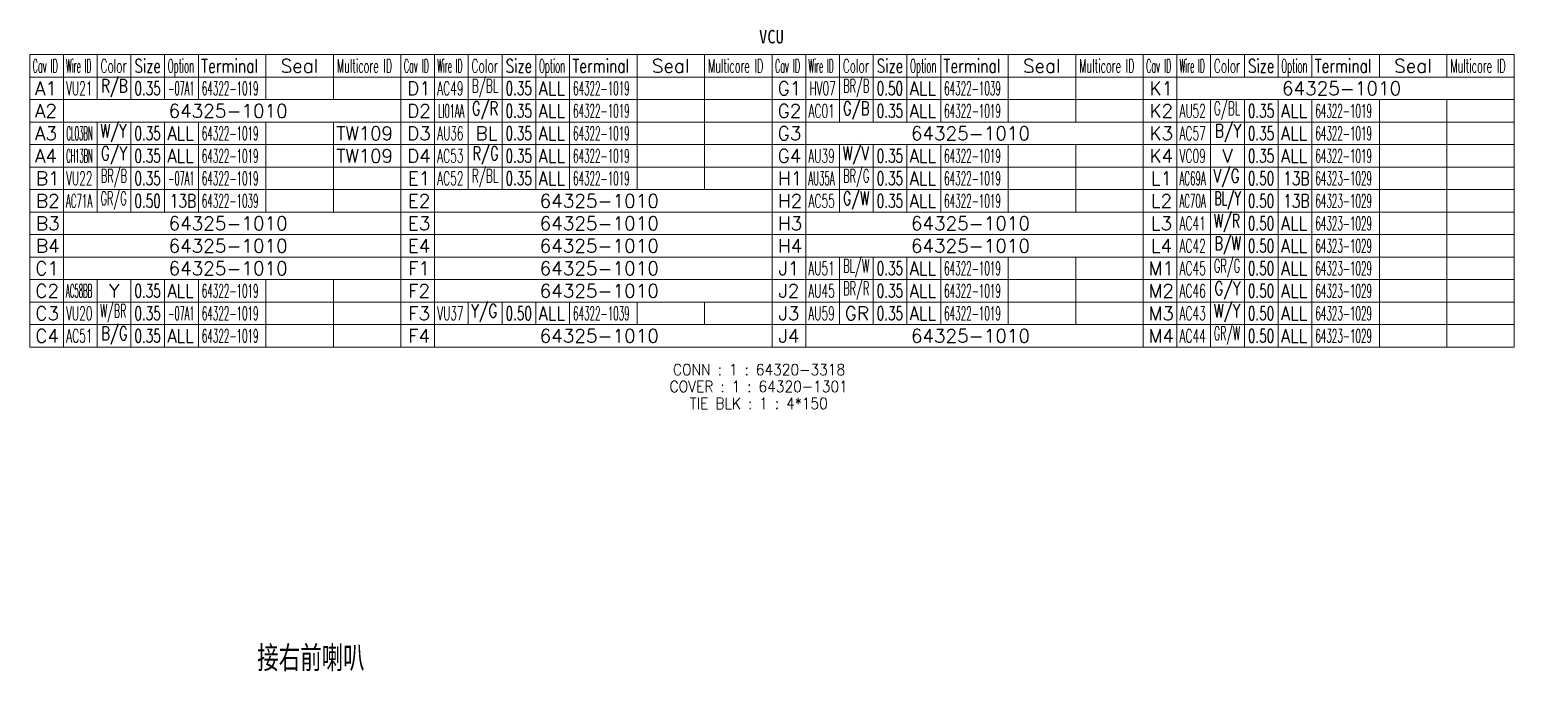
# Model space of a CAD drawing. Header units: inches. Extents: x 47316 to 59086, y 3141 to 11743.
# Drawn here: x 51450 to 51780, y 9732.9 to 9875.5 of the extents above; entities that cross this region are included whole.
import ezdxf

# ---------------------------------------------------------------- set-up
doc = ezdxf.new("R2010")
doc.units = ezdxf.units.IN
doc.header["$MEASUREMENT"] = 0
doc.styles.add('MtX_FangSong_GB2312', font='')
doc.styles.get("Standard").update_dxf_attribs({"font": ''})
doc.styles.get('MtX_FangSong_GB2312').set_extended_font_data('FangSong_GB2312')
doc.styles.get('Standard').set_extended_font_data('SimSun')

msp = doc.modelspace()

# ---------------------------------------------------------------- linework, layer by layer
at = {"color": 0, "linetype": 'Continuous', "lineweight": 15}
for p, q in [((51449.99, 9869.94), (51779.99, 9869.94)), ((51449.99, 9864.94), (51449.99, 9869.94)), ((51449.99, 9864.94), (51779.99, 9864.94))]:
    msp.add_line(p, q, dxfattribs=at)
at = {"color": 7, "linetype": 'Continuous', "lineweight": 15}
for p, q in [((51457.49, 9864.94), (51457.49, 9869.94)), ((51464.99, 9864.94), (51464.99, 9869.94)), ((51472.49, 9864.94), (51472.49, 9869.94)), ((51479.99, 9864.94), (51479.99, 9869.94)), ((51487.49, 9864.94), (51487.49, 9869.94)), ((51502.49, 9864.94), (51502.49, 9869.94)), ((51517.49, 9864.94), (51517.49, 9869.94)), ((51532.49, 9864.94), (51532.49, 9869.94)), ((51539.99, 9864.94), (51539.99, 9869.94)), ((51547.49, 9864.94), (51547.49, 9869.94)), ((51554.99, 9864.94), (51554.99, 9869.94)), ((51562.49, 9864.94), (51562.49, 9869.94)), ((51569.99, 9864.94), (51569.99, 9869.94)), ((51584.99, 9864.94), (51584.99, 9869.94)), ((51599.99, 9864.94), (51599.99, 9869.94)), ((51614.99, 9864.94), (51614.99, 9869.94)), ((51622.49, 9864.94), (51622.49, 9869.94)), ((51629.99, 9864.94), (51629.99, 9869.94)), ((51637.49, 9864.94), (51637.49, 9869.94)), ((51644.99, 9864.94), (51644.99, 9869.94)), ((51652.49, 9864.94), (51652.49, 9869.94)), ((51667.49, 9864.94), (51667.49, 9869.94)), ((51682.49, 9864.94), (51682.49, 9869.94)), ((51697.49, 9864.94), (51697.49, 9869.94)), ((51704.99, 9864.94), (51704.99, 9869.94)), ((51712.49, 9864.94), (51712.49, 9869.94)), ((51719.99, 9864.94), (51719.99, 9869.94)), ((51727.49, 9864.94), (51727.49, 9869.94)), ((51734.99, 9864.94), (51734.99, 9869.94)), ((51749.99, 9864.94), (51749.99, 9869.94)), ((51764.99, 9864.94), (51764.99, 9869.94)), ((51779.99, 9864.94), (51779.99, 9869.94))]:
    msp.add_line(p, q, dxfattribs=at)
at = {"color": 102, "linetype": 'Continuous', "lineweight": 15}
for p, q in [((51457.49, 9859.94), (51457.49, 9864.94)), ((51464.99, 9859.94), (51464.99, 9864.94)), ((51472.49, 9859.94), (51472.49, 9864.94)), ((51479.99, 9859.94), (51479.99, 9864.94)), ((51487.49, 9859.94), (51487.49, 9864.94)), ((51502.49, 9859.94), (51502.49, 9864.94)), ((51517.49, 9859.94), (51517.49, 9864.94)), ((51539.99, 9859.94), (51539.99, 9864.94)), ((51547.49, 9859.94), (51547.49, 9864.94)), ((51554.99, 9859.94), (51554.99, 9864.94)), ((51562.49, 9859.94), (51562.49, 9864.94)), ((51569.99, 9859.94), (51569.99, 9864.94)), ((51584.99, 9859.94), (51584.99, 9864.94)), ((51599.99, 9859.94), (51599.99, 9864.94)), ((51622.49, 9859.94), (51622.49, 9864.94)), ((51629.99, 9859.94), (51629.99, 9864.94)), ((51637.49, 9859.94), (51637.49, 9864.94)), ((51644.99, 9859.94), (51644.99, 9864.94)), ((51652.49, 9859.94), (51652.49, 9864.94)), ((51667.49, 9859.94), (51667.49, 9864.94)), ((51682.49, 9859.94), (51682.49, 9864.94)), ((51704.99, 9859.94), (51704.99, 9864.94)), ((51457.49, 9854.94), (51457.49, 9859.94)), ((51539.99, 9854.94), (51539.99, 9859.94)), ((51547.49, 9854.94), (51547.49, 9859.94)), ((51554.99, 9854.94), (51554.99, 9859.94)), ((51562.49, 9854.94), (51562.49, 9859.94)), ((51569.99, 9854.94), (51569.99, 9859.94)), ((51584.99, 9854.94), (51584.99, 9859.94)), ((51599.99, 9854.94), (51599.99, 9859.94)), ((51622.49, 9854.94), (51622.49, 9859.94)), ((51629.99, 9854.94), (51629.99, 9859.94)), ((51637.49, 9854.94), (51637.49, 9859.94)), ((51644.99, 9854.94), (51644.99, 9859.94)), ((51652.49, 9854.94), (51652.49, 9859.94)), ((51667.49, 9854.94), (51667.49, 9859.94)), ((51682.49, 9854.94), (51682.49, 9859.94)), ((51704.99, 9854.94), (51704.99, 9859.94)), ((51712.49, 9854.94), (51712.49, 9859.94)), ((51719.99, 9854.94), (51719.99, 9859.94)), ((51727.49, 9854.94), (51727.49, 9859.94)), ((51734.99, 9854.94), (51734.99, 9859.94)), ((51749.99, 9854.94), (51749.99, 9859.94)), ((51764.99, 9854.94), (51764.99, 9859.94)), ((51457.49, 9849.94), (51457.49, 9854.94)), ((51464.99, 9849.94), (51464.99, 9854.94)), ((51472.49, 9849.94), (51472.49, 9854.94)), ((51479.99, 9849.94), (51479.99, 9854.94)), ((51487.49, 9849.94), (51487.49, 9854.94)), ((51502.49, 9849.94), (51502.49, 9854.94)), ((51517.49, 9849.94), (51517.49, 9854.94)), ((51539.99, 9849.94), (51539.99, 9854.94)), ((51547.49, 9849.94), (51547.49, 9854.94)), ((51554.99, 9849.94), (51554.99, 9854.94)), ((51562.49, 9849.94), (51562.49, 9854.94)), ((51569.99, 9849.94), (51569.99, 9854.94)), ((51584.99, 9849.94), (51584.99, 9854.94)), ((51599.99, 9849.94), (51599.99, 9854.94)), ((51622.49, 9849.94), (51622.49, 9854.94)), ((51704.99, 9849.94), (51704.99, 9854.94)), ((51712.49, 9849.94), (51712.49, 9854.94)), ((51719.99, 9849.94), (51719.99, 9854.94)), ((51727.49, 9849.94), (51727.49, 9854.94)), ((51734.99, 9849.94), (51734.99, 9854.94)), ((51749.99, 9849.94), (51749.99, 9854.94)), ((51764.99, 9849.94), (51764.99, 9854.94)), ((51457.49, 9844.94), (51457.49, 9849.94)), ((51464.99, 9844.94), (51464.99, 9849.94)), ((51472.49, 9844.94), (51472.49, 9849.94)), ((51479.99, 9844.94), (51479.99, 9849.94)), ((51487.49, 9844.94), (51487.49, 9849.94)), ((51502.49, 9844.94), (51502.49, 9849.94)), ((51517.49, 9844.94), (51517.49, 9849.94)), ((51539.99, 9844.94), (51539.99, 9849.94)), ((51547.49, 9844.94), (51547.49, 9849.94)), ((51554.99, 9844.94), (51554.99, 9849.94)), ((51562.49, 9844.94), (51562.49, 9849.94)), ((51569.99, 9844.94), (51569.99, 9849.94)), ((51584.99, 9844.94), (51584.99, 9849.94)), ((51599.99, 9844.94), (51599.99, 9849.94)), ((51622.49, 9844.94), (51622.49, 9849.94)), ((51629.99, 9844.94), (51629.99, 9849.94)), ((51637.49, 9844.94), (51637.49, 9849.94)), ((51644.99, 9844.94), (51644.99, 9849.94)), ((51652.49, 9844.94), (51652.49, 9849.94)), ((51667.49, 9844.94), (51667.49, 9849.94)), ((51682.49, 9844.94), (51682.49, 9849.94)), ((51704.99, 9844.94), (51704.99, 9849.94)), ((51712.49, 9844.94), (51712.49, 9849.94)), ((51719.99, 9844.94), (51719.99, 9849.94)), ((51727.49, 9844.94), (51727.49, 9849.94)), ((51734.99, 9844.94), (51734.99, 9849.94)), ((51749.99, 9844.94), (51749.99, 9849.94)), ((51764.99, 9844.94), (51764.99, 9849.94)), ((51457.49, 9839.94), (51457.49, 9844.94)), ((51464.99, 9839.94), (51464.99, 9844.94)), ((51472.49, 9839.94), (51472.49, 9844.94)), ((51479.99, 9839.94), (51479.99, 9844.94)), ((51487.49, 9839.94), (51487.49, 9844.94)), ((51502.49, 9839.94), (51502.49, 9844.94)), ((51517.49, 9839.94), (51517.49, 9844.94)), ((51539.99, 9839.94), (51539.99, 9844.94)), ((51547.49, 9839.94), (51547.49, 9844.94)), ((51554.99, 9839.94), (51554.99, 9844.94)), ((51562.49, 9839.94), (51562.49, 9844.94)), ((51569.99, 9839.94), (51569.99, 9844.94)), ((51584.99, 9839.94), (51584.99, 9844.94)), ((51599.99, 9839.94), (51599.99, 9844.94)), ((51622.49, 9839.94), (51622.49, 9844.94)), ((51629.99, 9839.94), (51629.99, 9844.94)), ((51637.49, 9839.94), (51637.49, 9844.94)), ((51644.99, 9839.94), (51644.99, 9844.94)), ((51652.49, 9839.94), (51652.49, 9844.94)), ((51667.49, 9839.94), (51667.49, 9844.94)), ((51682.49, 9839.94), (51682.49, 9844.94)), ((51704.99, 9839.94), (51704.99, 9844.94)), ((51712.49, 9839.94), (51712.49, 9844.94)), ((51719.99, 9839.94), (51719.99, 9844.94)), ((51727.49, 9839.94), (51727.49, 9844.94)), ((51734.99, 9839.94), (51734.99, 9844.94)), ((51749.99, 9839.94), (51749.99, 9844.94)), ((51764.99, 9839.94), (51764.99, 9844.94)), ((51457.49, 9834.94), (51457.49, 9839.94)), ((51464.99, 9834.94), (51464.99, 9839.94)), ((51472.49, 9834.94), (51472.49, 9839.94)), ((51479.99, 9834.94), (51479.99, 9839.94)), ((51487.49, 9834.94), (51487.49, 9839.94)), ((51502.49, 9834.94), (51502.49, 9839.94)), ((51517.49, 9834.94), (51517.49, 9839.94)), ((51539.99, 9834.94), (51539.99, 9839.94)), ((51622.49, 9834.94), (51622.49, 9839.94)), ((51629.99, 9834.94), (51629.99, 9839.94)), ((51637.49, 9834.94), (51637.49, 9839.94)), ((51644.99, 9834.94), (51644.99, 9839.94)), ((51652.49, 9834.94), (51652.49, 9839.94)), ((51667.49, 9834.94), (51667.49, 9839.94)), ((51682.49, 9834.94), (51682.49, 9839.94)), ((51704.99, 9834.94), (51704.99, 9839.94)), ((51712.49, 9834.94), (51712.49, 9839.94)), ((51719.99, 9834.94), (51719.99, 9839.94)), ((51727.49, 9834.94), (51727.49, 9839.94)), ((51734.99, 9834.94), (51734.99, 9839.94)), ((51749.99, 9834.94), (51749.99, 9839.94)), ((51764.99, 9834.94), (51764.99, 9839.94)), ((51457.49, 9829.94), (51457.49, 9834.94)), ((51539.99, 9829.94), (51539.99, 9834.94)), ((51622.49, 9829.94), (51622.49, 9834.94)), ((51704.99, 9829.94), (51704.99, 9834.94)), ((51712.49, 9829.94), (51712.49, 9834.94)), ((51719.99, 9829.94), (51719.99, 9834.94)), ((51727.49, 9829.94), (51727.49, 9834.94)), ((51734.99, 9829.94), (51734.99, 9834.94)), ((51749.99, 9829.94), (51749.99, 9834.94)), ((51764.99, 9829.94), (51764.99, 9834.94)), ((51457.49, 9824.94), (51457.49, 9829.94)), ((51539.99, 9824.94), (51539.99, 9829.94)), ((51622.49, 9824.94), (51622.49, 9829.94)), ((51704.99, 9824.94), (51704.99, 9829.94)), ((51712.49, 9824.94), (51712.49, 9829.94)), ((51719.99, 9824.94), (51719.99, 9829.94)), ((51727.49, 9824.94), (51727.49, 9829.94)), ((51734.99, 9824.94), (51734.99, 9829.94)), ((51749.99, 9824.94), (51749.99, 9829.94)), ((51764.99, 9824.94), (51764.99, 9829.94)), ((51457.49, 9819.94), (51457.49, 9824.94)), ((51539.99, 9819.94), (51539.99, 9824.94)), ((51622.49, 9819.94), (51622.49, 9824.94)), ((51629.99, 9819.94), (51629.99, 9824.94)), ((51637.49, 9819.94), (51637.49, 9824.94)), ((51644.99, 9819.94), (51644.99, 9824.94)), ((51652.49, 9819.94), (51652.49, 9824.94)), ((51667.49, 9819.94), (51667.49, 9824.94)), ((51682.49, 9819.94), (51682.49, 9824.94)), ((51704.99, 9819.94), (51704.99, 9824.94)), ((51712.49, 9819.94), (51712.49, 9824.94)), ((51719.99, 9819.94), (51719.99, 9824.94)), ((51727.49, 9819.94), (51727.49, 9824.94)), ((51734.99, 9819.94), (51734.99, 9824.94)), ((51749.99, 9819.94), (51749.99, 9824.94)), ((51764.99, 9819.94), (51764.99, 9824.94)), ((51457.49, 9814.94), (51457.49, 9819.94)), ((51464.99, 9814.94), (51464.99, 9819.94)), ((51472.49, 9814.94), (51472.49, 9819.94)), ((51479.99, 9814.94), (51479.99, 9819.94)), ((51487.49, 9814.94), (51487.49, 9819.94)), ((51502.49, 9814.94), (51502.49, 9819.94)), ((51517.49, 9814.94), (51517.49, 9819.94)), ((51539.99, 9814.94), (51539.99, 9819.94)), ((51622.49, 9814.94), (51622.49, 9819.94)), ((51629.99, 9814.94), (51629.99, 9819.94)), ((51637.49, 9814.94), (51637.49, 9819.94)), ((51644.99, 9814.94), (51644.99, 9819.94)), ((51652.49, 9814.94), (51652.49, 9819.94)), ((51667.49, 9814.94), (51667.49, 9819.94)), ((51682.49, 9814.94), (51682.49, 9819.94)), ((51704.99, 9814.94), (51704.99, 9819.94)), ((51712.49, 9814.94), (51712.49, 9819.94)), ((51719.99, 9814.94), (51719.99, 9819.94)), ((51727.49, 9814.94), (51727.49, 9819.94)), ((51734.99, 9814.94), (51734.99, 9819.94)), ((51749.99, 9814.94), (51749.99, 9819.94)), ((51764.99, 9814.94), (51764.99, 9819.94)), ((51457.49, 9809.94), (51457.49, 9814.94)), ((51464.99, 9809.94), (51464.99, 9814.94)), ((51472.49, 9809.94), (51472.49, 9814.94)), ((51479.99, 9809.94), (51479.99, 9814.94)), ((51487.49, 9809.94), (51487.49, 9814.94)), ((51502.49, 9809.94), (51502.49, 9814.94)), ((51517.49, 9809.94), (51517.49, 9814.94)), ((51539.99, 9809.94), (51539.99, 9814.94)), ((51547.49, 9809.94), (51547.49, 9814.94)), ((51554.99, 9809.94), (51554.99, 9814.94)), ((51562.49, 9809.94), (51562.49, 9814.94)), ((51569.99, 9809.94), (51569.99, 9814.94)), ((51584.99, 9809.94), (51584.99, 9814.94)), ((51599.99, 9809.94), (51599.99, 9814.94)), ((51622.49, 9809.94), (51622.49, 9814.94)), ((51629.99, 9809.94), (51629.99, 9814.94)), ((51637.49, 9809.94), (51637.49, 9814.94)), ((51644.99, 9809.94), (51644.99, 9814.94)), ((51652.49, 9809.94), (51652.49, 9814.94)), ((51667.49, 9809.94), (51667.49, 9814.94)), ((51682.49, 9809.94), (51682.49, 9814.94)), ((51704.99, 9809.94), (51704.99, 9814.94)), ((51712.49, 9809.94), (51712.49, 9814.94)), ((51719.99, 9809.94), (51719.99, 9814.94)), ((51727.49, 9809.94), (51727.49, 9814.94)), ((51734.99, 9809.94), (51734.99, 9814.94)), ((51749.99, 9809.94), (51749.99, 9814.94)), ((51764.99, 9809.94), (51764.99, 9814.94)), ((51457.49, 9804.94), (51457.49, 9809.94)), ((51464.99, 9804.94), (51464.99, 9809.94)), ((51472.49, 9804.94), (51472.49, 9809.94)), ((51479.99, 9804.94), (51479.99, 9809.94)), ((51487.49, 9804.94), (51487.49, 9809.94)), ((51502.49, 9804.94), (51502.49, 9809.94)), ((51517.49, 9804.94), (51517.49, 9809.94)), ((51539.99, 9804.94), (51539.99, 9809.94)), ((51622.49, 9804.94), (51622.49, 9809.94)), ((51704.99, 9804.94), (51704.99, 9809.94)), ((51712.49, 9804.94), (51712.49, 9809.94)), ((51719.99, 9804.94), (51719.99, 9809.94)), ((51727.49, 9804.94), (51727.49, 9809.94)), ((51734.99, 9804.94), (51734.99, 9809.94)), ((51749.99, 9804.94), (51749.99, 9809.94)), ((51764.99, 9804.94), (51764.99, 9809.94))]:
    msp.add_line(p, q, dxfattribs=at)
at = {"color": 0, "linetype": 'Continuous', "lineweight": 15}
for points in [[(51449.99, 9859.94), (51449.99, 9864.94), (51532.49, 9864.94), (51532.49, 9859.94)], [(51532.49, 9859.94), (51532.49, 9864.94), (51614.99, 9864.94), (51614.99, 9859.94)], [(51614.99, 9859.94), (51614.99, 9864.94), (51697.49, 9864.94), (51697.49, 9859.94)], [(51697.49, 9859.94), (51697.49, 9864.94), (51779.99, 9864.94), (51779.99, 9859.94)], [(51449.99, 9854.94), (51449.99, 9859.94), (51532.49, 9859.94), (51532.49, 9854.94)], [(51532.49, 9854.94), (51532.49, 9859.94), (51614.99, 9859.94), (51614.99, 9854.94)], [(51614.99, 9854.94), (51614.99, 9859.94), (51697.49, 9859.94), (51697.49, 9854.94)], [(51697.49, 9854.94), (51697.49, 9859.94), (51779.99, 9859.94), (51779.99, 9854.94)], [(51449.99, 9849.94), (51449.99, 9854.94), (51532.49, 9854.94), (51532.49, 9849.94)], [(51532.49, 9849.94), (51532.49, 9854.94), (51614.99, 9854.94), (51614.99, 9849.94)], [(51614.99, 9849.94), (51614.99, 9854.94), (51697.49, 9854.94), (51697.49, 9849.94)], [(51697.49, 9849.94), (51697.49, 9854.94), (51779.99, 9854.94), (51779.99, 9849.94)], [(51449.99, 9844.94), (51449.99, 9849.94), (51532.49, 9849.94), (51532.49, 9844.94)], [(51532.49, 9844.94), (51532.49, 9849.94), (51614.99, 9849.94), (51614.99, 9844.94)], [(51614.99, 9844.94), (51614.99, 9849.94), (51697.49, 9849.94), (51697.49, 9844.94)], [(51697.49, 9844.94), (51697.49, 9849.94), (51779.99, 9849.94), (51779.99, 9844.94)], [(51449.99, 9839.94), (51449.99, 9844.94), (51532.49, 9844.94), (51532.49, 9839.94)], [(51532.49, 9839.94), (51532.49, 9844.94), (51614.99, 9844.94), (51614.99, 9839.94)], [(51614.99, 9839.94), (51614.99, 9844.94), (51697.49, 9844.94), (51697.49, 9839.94)], [(51697.49, 9839.94), (51697.49, 9844.94), (51779.99, 9844.94), (51779.99, 9839.94)], [(51449.99, 9834.94), (51449.99, 9839.94), (51532.49, 9839.94), (51532.49, 9834.94)], [(51532.49, 9834.94), (51532.49, 9839.94), (51614.99, 9839.94), (51614.99, 9834.94)], [(51614.99, 9834.94), (51614.99, 9839.94), (51697.49, 9839.94), (51697.49, 9834.94)], [(51697.49, 9834.94), (51697.49, 9839.94), (51779.99, 9839.94), (51779.99, 9834.94)], [(51449.99, 9829.94), (51449.99, 9834.94), (51532.49, 9834.94), (51532.49, 9829.94)], [(51532.49, 9829.94), (51532.49, 9834.94), (51614.99, 9834.94), (51614.99, 9829.94)], [(51614.99, 9829.94), (51614.99, 9834.94), (51697.49, 9834.94), (51697.49, 9829.94)], [(51697.49, 9829.94), (51697.49, 9834.94), (51779.99, 9834.94), (51779.99, 9829.94)], [(51449.99, 9824.94), (51449.99, 9829.94), (51532.49, 9829.94), (51532.49, 9824.94)], [(51532.49, 9824.94), (51532.49, 9829.94), (51614.99, 9829.94), (51614.99, 9824.94)], [(51614.99, 9824.94), (51614.99, 9829.94), (51697.49, 9829.94), (51697.49, 9824.94)], [(51697.49, 9824.94), (51697.49, 9829.94), (51779.99, 9829.94), (51779.99, 9824.94)], [(51449.99, 9819.94), (51449.99, 9824.94), (51532.49, 9824.94), (51532.49, 9819.94)], [(51532.49, 9819.94), (51532.49, 9824.94), (51614.99, 9824.94), (51614.99, 9819.94)], [(51614.99, 9819.94), (51614.99, 9824.94), (51697.49, 9824.94), (51697.49, 9819.94)], [(51697.49, 9819.94), (51697.49, 9824.94), (51779.99, 9824.94), (51779.99, 9819.94)], [(51449.99, 9814.94), (51449.99, 9819.94), (51532.49, 9819.94), (51532.49, 9814.94)], [(51532.49, 9814.94), (51532.49, 9819.94), (51614.99, 9819.94), (51614.99, 9814.94)], [(51614.99, 9814.94), (51614.99, 9819.94), (51697.49, 9819.94), (51697.49, 9814.94)], [(51697.49, 9814.94), (51697.49, 9819.94), (51779.99, 9819.94), (51779.99, 9814.94)], [(51449.99, 9809.94), (51449.99, 9814.94), (51532.49, 9814.94), (51532.49, 9809.94)], [(51532.49, 9809.94), (51532.49, 9814.94), (51614.99, 9814.94), (51614.99, 9809.94)], [(51614.99, 9809.94), (51614.99, 9814.94), (51697.49, 9814.94), (51697.49, 9809.94)], [(51697.49, 9809.94), (51697.49, 9814.94), (51779.99, 9814.94), (51779.99, 9809.94)], [(51449.99, 9804.94), (51449.99, 9809.94), (51532.49, 9809.94), (51532.49, 9804.94)], [(51532.49, 9804.94), (51532.49, 9809.94), (51614.99, 9809.94), (51614.99, 9804.94)], [(51614.99, 9804.94), (51614.99, 9809.94), (51697.49, 9809.94), (51697.49, 9804.94)], [(51697.49, 9804.94), (51697.49, 9809.94), (51779.99, 9809.94), (51779.99, 9804.94)]]:
    msp.add_lwpolyline(points, close=True, dxfattribs=at)

# ---------------------------------------------------------------- texts
at = {"color": 0, "lineweight": 15, "style": 'MtX_FangSong_GB2312', "width": 0.7}
msp.add_text('接右前喇叭', height=5, dxfattribs=at).set_placement((51500.57, 9733.46))
at = {"color": 6, "linetype": 'Continuous', "lineweight": 20, "insert": (51612.11, 9875.44), "char_height": 3, "width": 5.8247, "attachment_point": 1}
msp.add_mtext('\\f黑体|b0|i0|c1|p0;\\W0.9000000000;\\T1.0000000000;\\o\\lVCU', dxfattribs=at)
at = {"color": 7, "linetype": 'Continuous', "lineweight": 15, "char_height": 3, "attachment_point": 1}
for s, insert, width in [('\\Fromans.shx;\\W0.4292452830;\\T1.0000000000;\\o\\lCav ID', (51450.67, 9868.94), 6.5), ('\\Fromans.shx;\\W0.4026548673;\\T1.0000000000;\\o\\lWire ID', (51458.1, 9868.94), 6.5), ('\\Fromans.shx;\\W0.5687500000;\\T1.0000000000;\\o\\lColor', (51465.73, 9868.94), 6.5), ('\\Fromans.shx;\\W0.7222222222;\\T1.0000000000;\\o\\lSize', (51473.3, 9868.94), 6.5), ('\\Fromans.shx;\\W0.4595959596;\\T1.0000000000;\\o\\lOption', (51480.69, 9868.94), 6.5), ('\\Fromans.shx;\\W0.7480916031;\\T1.0000000000;\\o\\lTerminal', (51488.1, 9868.94), 14), ('\\Fromans.shx;\\W1.0000000000;\\T1.0000000000;\\o\\lSeal', (51505.78, 9868.94), 9.2857), ('\\Fromans.shx;\\W0.5185185185;\\T1.0000000000;\\o\\lMulticore ID', (51518.29, 9868.94), 14), ('\\Fromans.shx;\\W0.4292452830;\\T1.0000000000;\\o\\lCav ID', (51533.17, 9868.94), 6.5), ('\\Fromans.shx;\\W0.4026548673;\\T1.0000000000;\\o\\lWire ID', (51540.6, 9868.94), 6.5), ('\\Fromans.shx;\\W0.5687500000;\\T1.0000000000;\\o\\lColor', (51548.23, 9868.94), 6.5), ('\\Fromans.shx;\\W0.7222222222;\\T1.0000000000;\\o\\lSize', (51555.8, 9868.94), 6.5), ('\\Fromans.shx;\\W0.4595959596;\\T1.0000000000;\\o\\lOption', (51563.19, 9868.94), 6.5), ('\\Fromans.shx;\\W0.7480916031;\\T1.0000000000;\\o\\lTerminal', (51570.6, 9868.94), 14), ('\\Fromans.shx;\\W1.0000000000;\\T1.0000000000;\\o\\lSeal', (51588.28, 9868.94), 9.2857), ('\\Fromans.shx;\\W0.5185185185;\\T1.0000000000;\\o\\lMulticore ID', (51600.79, 9868.94), 14), ('\\Fromans.shx;\\W0.4292452830;\\T1.0000000000;\\o\\lCav ID', (51615.67, 9868.94), 6.5), ('\\Fromans.shx;\\W0.4026548673;\\T1.0000000000;\\o\\lWire ID', (51623.1, 9868.94), 6.5), ('\\Fromans.shx;\\W0.5687500000;\\T1.0000000000;\\o\\lColor', (51630.73, 9868.94), 6.5), ('\\Fromans.shx;\\W0.7222222222;\\T1.0000000000;\\o\\lSize', (51638.3, 9868.94), 6.5), ('\\Fromans.shx;\\W0.4595959596;\\T1.0000000000;\\o\\lOption', (51645.69, 9868.94), 6.5), ('\\Fromans.shx;\\W0.7480916031;\\T1.0000000000;\\o\\lTerminal', (51653.1, 9868.94), 14), ('\\Fromans.shx;\\W1.0000000000;\\T1.0000000000;\\o\\lSeal', (51670.78, 9868.94), 9.2857), ('\\Fromans.shx;\\W0.5185185185;\\T1.0000000000;\\o\\lMulticore ID', (51683.29, 9868.94), 14), ('\\Fromans.shx;\\W0.4292452830;\\T1.0000000000;\\o\\lCav ID', (51698.17, 9868.94), 6.5), ('\\Fromans.shx;\\W0.4026548673;\\T1.0000000000;\\o\\lWire ID', (51705.6, 9868.94), 6.5), ('\\Fromans.shx;\\W0.5687500000;\\T1.0000000000;\\o\\lColor', (51713.23, 9868.94), 6.5), ('\\Fromans.shx;\\W0.7222222222;\\T1.0000000000;\\o\\lSize', (51720.8, 9868.94), 6.5), ('\\Fromans.shx;\\W0.4595959596;\\T1.0000000000;\\o\\lOption', (51728.19, 9868.94), 6.5), ('\\Fromans.shx;\\W0.7480916031;\\T1.0000000000;\\o\\lTerminal', (51735.6, 9868.94), 14), ('\\Fromans.shx;\\W1.0000000000;\\T1.0000000000;\\o\\lSeal', (51753.28, 9868.94), 9.2857), ('\\Fromans.shx;\\W0.5185185185;\\T1.0000000000;\\o\\lMulticore ID', (51765.79, 9868.94), 14), ('\\Fromans.shx;\\W1.0000000000;\\T1.0000000000;\\o\\lA1', (51451.17, 9863.94), 5.4286), ('\\Fromans.shx;\\W1.0000000000;\\T1.0000000000;\\o\\lD1', (51533.88, 9863.94), 5.8571), ('\\Fromans.shx;\\W1.0000000000;\\T1.0000000000;\\o\\lG1', (51616.24, 9863.94), 5.8571), ('\\Fromans.shx;\\W1.0000000000;\\T1.0000000000;\\o\\lK1', (51698.88, 9863.94), 5.8571), ('\\Fromans.shx;\\W1.0000000000;\\T1.0000000000;\\o\\lA2', (51451.17, 9858.94), 5.4286), ('\\Fromans.shx;\\W1.0000000000;\\T1.0000000000;\\o\\lD2', (51533.88, 9858.94), 5.8571), ('\\Fromans.shx;\\W1.0000000000;\\T1.0000000000;\\o\\lG2', (51616.24, 9858.94), 5.8571), ('\\Fromans.shx;\\W1.0000000000;\\T1.0000000000;\\o\\lK2', (51698.88, 9858.94), 5.8571), ('\\Fromans.shx;\\W1.0000000000;\\T1.0000000000;\\o\\lA3', (51451.17, 9853.94), 5.4286), ('\\Fromans.shx;\\W1.0000000000;\\T1.0000000000;\\o\\lD3', (51533.88, 9853.94), 5.8571), ('\\Fromans.shx;\\W1.0000000000;\\T1.0000000000;\\o\\lG3', (51616.24, 9853.94), 5.8571), ('\\Fromans.shx;\\W1.0000000000;\\T1.0000000000;\\o\\lK3', (51698.88, 9853.94), 5.8571), ('\\Fromans.shx;\\W1.0000000000;\\T1.0000000000;\\o\\lA4', (51451.17, 9848.94), 5.4286), ('\\Fromans.shx;\\W1.0000000000;\\T1.0000000000;\\o\\lD4', (51533.88, 9848.94), 5.8571), ('\\Fromans.shx;\\W1.0000000000;\\T1.0000000000;\\o\\lG4', (51616.24, 9848.94), 5.8571), ('\\Fromans.shx;\\W1.0000000000;\\T1.0000000000;\\o\\lK4', (51698.88, 9848.94), 5.8571), ('\\Fromans.shx;\\W1.0000000000;\\T1.0000000000;\\o\\lB1', (51451.38, 9843.94), 5.8571), ('\\Fromans.shx;\\W1.0000000000;\\T1.0000000000;\\o\\lE1', (51534.03, 9843.94), 5.5714), ('\\Fromans.shx;\\W1.0000000000;\\T1.0000000000;\\o\\lH1', (51616.31, 9843.94), 6), ('\\Fromans.shx;\\W1.0000000000;\\T1.0000000000;\\o\\lL1', (51699.17, 9843.94), 5.2857), ('\\Fromans.shx;\\W1.0000000000;\\T1.0000000000;\\o\\lB2', (51451.38, 9838.94), 5.8571), ('\\Fromans.shx;\\W1.0000000000;\\T1.0000000000;\\o\\lE2', (51534.03, 9838.94), 5.5714), ('\\Fromans.shx;\\W1.0000000000;\\T1.0000000000;\\o\\lH2', (51616.31, 9838.94), 6), ('\\Fromans.shx;\\W1.0000000000;\\T1.0000000000;\\o\\lL2', (51699.17, 9838.94), 5.2857), ('\\Fromans.shx;\\W1.0000000000;\\T1.0000000000;\\o\\lB3', (51451.38, 9833.94), 5.8571), ('\\Fromans.shx;\\W1.0000000000;\\T1.0000000000;\\o\\lE3', (51534.03, 9833.94), 5.5714), ('\\Fromans.shx;\\W1.0000000000;\\T1.0000000000;\\o\\lH3', (51616.31, 9833.94), 6), ('\\Fromans.shx;\\W1.0000000000;\\T1.0000000000;\\o\\lL3', (51699.17, 9833.94), 5.2857), ('\\Fromans.shx;\\W1.0000000000;\\T1.0000000000;\\o\\lB4', (51451.38, 9828.94), 5.8571), ('\\Fromans.shx;\\W1.0000000000;\\T1.0000000000;\\o\\lE4', (51534.03, 9828.94), 5.5714), ('\\Fromans.shx;\\W1.0000000000;\\T1.0000000000;\\o\\lH4', (51616.31, 9828.94), 6), ('\\Fromans.shx;\\W1.0000000000;\\T1.0000000000;\\o\\lL4', (51699.17, 9828.94), 5.2857), ('\\Fromans.shx;\\W1.0000000000;\\T1.0000000000;\\o\\lC1', (51451.24, 9823.94), 5.8571), ('\\Fromans.shx;\\W1.0000000000;\\T1.0000000000;\\o\\lF1', (51534.1, 9823.94), 5.4286), ('\\Fromans.shx;\\W1.0000000000;\\T1.0000000000;\\o\\lJ1', (51616.45, 9823.94), 5.1429), ('\\Fromans.shx;\\W1.0000000000;\\T1.0000000000;\\o\\lM1', (51698.67, 9823.94), 6.2857), ('\\Fromans.shx;\\W1.0000000000;\\T1.0000000000;\\o\\lC2', (51451.24, 9818.94), 5.8571), ('\\Fromans.shx;\\W1.0000000000;\\T1.0000000000;\\o\\lF2', (51534.1, 9818.94), 5.4286), ('\\Fromans.shx;\\W1.0000000000;\\T1.0000000000;\\o\\lJ2', (51616.45, 9818.94), 5.1429), ('\\Fromans.shx;\\W1.0000000000;\\T1.0000000000;\\o\\lM2', (51698.67, 9818.94), 6.2857), ('\\Fromans.shx;\\W1.0000000000;\\T1.0000000000;\\o\\lC3', (51451.24, 9813.94), 5.8571), ('\\Fromans.shx;\\W1.0000000000;\\T1.0000000000;\\o\\lF3', (51534.1, 9813.94), 5.4286), ('\\Fromans.shx;\\W1.0000000000;\\T1.0000000000;\\o\\lJ3', (51616.45, 9813.94), 5.1429), ('\\Fromans.shx;\\W1.0000000000;\\T1.0000000000;\\o\\lM3', (51698.67, 9813.94), 6.2857), ('\\Fromans.shx;\\W1.0000000000;\\T1.0000000000;\\o\\lC4', (51451.24, 9808.94), 5.8571), ('\\Fromans.shx;\\W1.0000000000;\\T1.0000000000;\\o\\lF4', (51534.1, 9808.94), 5.4286), ('\\Fromans.shx;\\W1.0000000000;\\T1.0000000000;\\o\\lJ4', (51616.45, 9808.94), 5.1429), ('\\Fromans.shx;\\W1.0000000000;\\T1.0000000000;\\o\\lM4', (51698.67, 9808.94), 6.2857)]:
    msp.add_mtext(s, dxfattribs=dict(at, insert=insert, width=width))
at = {"color": 21, "linetype": 'Continuous', "lineweight": 15, "char_height": 3, "attachment_point": 1}
for s, insert, width in [('\\Fromans.shx;\\W0.5687500000;\\T1.0000000000;\\o\\lVU21', (51458.07, 9863.94), 6.5), ('\\Fromans.shx;\\W0.6500000000;\\T1.0000000000;\\o\\l0.35', (51473.27, 9863.94), 6.5), ('\\Fromans.shx;\\W0.4757281553;\\T1.0000000000;\\o\\l64322-1019', (51488.26, 9863.94), 14), ('\\Fromans.shx;\\W0.5759493671;\\T1.0000000000;\\o\\lAC49', (51540.57, 9863.94), 6.5), ('\\Fromans.shx;\\W0.6500000000;\\T1.0000000000;\\o\\l0.35', (51555.77, 9863.94), 6.5), ('\\Fromans.shx;\\W0.4757281553;\\T1.0000000000;\\o\\l64322-1019', (51570.76, 9863.94), 14), ('\\Fromans.shx;\\W0.5687500000;\\T1.0000000000;\\o\\lHV07', (51623.31, 9863.94), 6.5), ('\\Fromans.shx;\\W0.6500000000;\\T1.0000000000;\\o\\l0.50', (51638.27, 9863.94), 6.5), ('\\Fromans.shx;\\W0.4757281553;\\T1.0000000000;\\o\\l64322-1039', (51653.26, 9863.94), 14), ('\\Fromans.shx;\\W1.0000000000;\\T1.0000000000;\\o\\l64325-1010', (51728.35, 9863.94), 29.4286), ('\\Fromans.shx;\\W1.0000000000;\\T1.0000000000;\\o\\l64325-1010', (51480.85, 9858.94), 29.4286), ('\\Fromans.shx;\\W0.4504950495;\\T1.0000000000;\\o\\lLI01AA', (51540.75, 9858.94), 6.5), ('\\Fromans.shx;\\W0.6500000000;\\T1.0000000000;\\o\\l0.35', (51555.77, 9858.94), 6.5), ('\\Fromans.shx;\\W0.4757281553;\\T1.0000000000;\\o\\l64322-1019', (51570.76, 9858.94), 14), ('\\Fromans.shx;\\W0.5759493671;\\T1.0000000000;\\o\\lAC01', (51623.07, 9858.94), 6.5), ('\\Fromans.shx;\\W0.6500000000;\\T1.0000000000;\\o\\l0.35', (51638.27, 9858.94), 6.5), ('\\Fromans.shx;\\W0.4757281553;\\T1.0000000000;\\o\\l64322-1019', (51653.26, 9858.94), 14), ('\\Fromans.shx;\\W0.5687500000;\\T1.0000000000;\\o\\lAU52', (51705.57, 9858.94), 6.5), ('\\Fromans.shx;\\W0.6500000000;\\T1.0000000000;\\o\\l0.35', (51720.77, 9858.94), 6.5), ('\\Fromans.shx;\\W0.4757281553;\\T1.0000000000;\\o\\l64322-1019', (51735.76, 9858.94), 14), ('\\Fromans.shx;\\W0.3760330579;\\T1.0000000000;\\o\\lCL03BN', (51458.15, 9853.94), 6.5), ('\\Fromans.shx;\\W0.6500000000;\\T1.0000000000;\\o\\l0.35', (51473.27, 9853.94), 6.5), ('\\Fromans.shx;\\W0.4757281553;\\T1.0000000000;\\o\\l64322-1019', (51488.26, 9853.94), 14), ('\\Fromans.shx;\\W0.9800000000;\\T1.0000000000;\\o\\lTW109', (51518.13, 9853.94), 14), ('\\Fromans.shx;\\W0.5687500000;\\T1.0000000000;\\o\\lAU36', (51540.57, 9853.94), 6.5), ('\\Fromans.shx;\\W0.6500000000;\\T1.0000000000;\\o\\l0.35', (51555.77, 9853.94), 6.5), ('\\Fromans.shx;\\W0.4757281553;\\T1.0000000000;\\o\\l64322-1019', (51570.76, 9853.94), 14), ('\\Fromans.shx;\\W1.0000000000;\\T1.0000000000;\\o\\l64325-1010', (51645.85, 9853.94), 29.4286), ('\\Fromans.shx;\\W0.5759493671;\\T1.0000000000;\\o\\lAC57', (51705.57, 9853.94), 6.5), ('\\Fromans.shx;\\W0.6500000000;\\T1.0000000000;\\o\\l0.35', (51720.77, 9853.94), 6.5), ('\\Fromans.shx;\\W0.4757281553;\\T1.0000000000;\\o\\l64322-1019', (51735.76, 9853.94), 14), ('\\Fromans.shx;\\W0.3611111111;\\T1.0000000000;\\o\\lCH13BN', (51458.14, 9848.94), 6.5), ('\\Fromans.shx;\\W0.6500000000;\\T1.0000000000;\\o\\l0.35', (51473.27, 9848.94), 6.5), ('\\Fromans.shx;\\W0.4757281553;\\T1.0000000000;\\o\\l64322-1019', (51488.26, 9848.94), 14), ('\\Fromans.shx;\\W0.9800000000;\\T1.0000000000;\\o\\lTW109', (51518.13, 9848.94), 14), ('\\Fromans.shx;\\W0.5759493671;\\T1.0000000000;\\o\\lAC53', (51540.57, 9848.94), 6.5), ('\\Fromans.shx;\\W0.6500000000;\\T1.0000000000;\\o\\l0.35', (51555.77, 9848.94), 6.5), ('\\Fromans.shx;\\W0.4757281553;\\T1.0000000000;\\o\\l64322-1019', (51570.76, 9848.94), 14), ('\\Fromans.shx;\\W0.5687500000;\\T1.0000000000;\\o\\lAU39', (51623.07, 9848.94), 6.5), ('\\Fromans.shx;\\W0.6500000000;\\T1.0000000000;\\o\\l0.35', (51638.27, 9848.94), 6.5), ('\\Fromans.shx;\\W0.4757281553;\\T1.0000000000;\\o\\l64322-1019', (51653.26, 9848.94), 14), ('\\Fromans.shx;\\W0.5759493671;\\T1.0000000000;\\o\\lVC09', (51705.57, 9848.94), 6.5), ('\\Fromans.shx;\\W0.6500000000;\\T1.0000000000;\\o\\l0.35', (51720.77, 9848.94), 6.5), ('\\Fromans.shx;\\W0.4757281553;\\T1.0000000000;\\o\\l64322-1019', (51735.76, 9848.94), 14), ('\\Fromans.shx;\\W0.5687500000;\\T1.0000000000;\\o\\lVU22', (51458.07, 9843.94), 6.5), ('\\Fromans.shx;\\W0.6500000000;\\T1.0000000000;\\o\\l0.35', (51473.27, 9843.94), 6.5), ('\\Fromans.shx;\\W0.4757281553;\\T1.0000000000;\\o\\l64322-1019', (51488.26, 9843.94), 14), ('\\Fromans.shx;\\W0.5759493671;\\T1.0000000000;\\o\\lAC52', (51540.57, 9843.94), 6.5), ('\\Fromans.shx;\\W0.6500000000;\\T1.0000000000;\\o\\l0.35', (51555.77, 9843.94), 6.5), ('\\Fromans.shx;\\W0.4757281553;\\T1.0000000000;\\o\\l64322-1019', (51570.76, 9843.94), 14), ('\\Fromans.shx;\\W0.4642857143;\\T1.0000000000;\\o\\lAU35A', (51623.06, 9843.94), 6.5), ('\\Fromans.shx;\\W0.6500000000;\\T1.0000000000;\\o\\l0.35', (51638.27, 9843.94), 6.5), ('\\Fromans.shx;\\W0.4757281553;\\T1.0000000000;\\o\\l64322-1019', (51653.26, 9843.94), 14), ('\\Fromans.shx;\\W0.4690721649;\\T1.0000000000;\\o\\lAC69A', (51705.56, 9843.94), 6.5), ('\\Fromans.shx;\\W0.6500000000;\\T1.0000000000;\\o\\l0.50', (51720.77, 9843.94), 6.5), ('\\Fromans.shx;\\W0.4757281553;\\T1.0000000000;\\o\\l64323-1029', (51735.76, 9843.94), 14), ('\\Fromans.shx;\\W0.4690721649;\\T1.0000000000;\\o\\lAC71A', (51458.06, 9838.94), 6.5), ('\\Fromans.shx;\\W0.6500000000;\\T1.0000000000;\\o\\l0.50', (51473.27, 9838.94), 6.5), ('\\Fromans.shx;\\W0.4757281553;\\T1.0000000000;\\o\\l64322-1039', (51488.26, 9838.94), 14), ('\\Fromans.shx;\\W1.0000000000;\\T1.0000000000;\\o\\l64325-1010', (51563.35, 9838.94), 29.4286), ('\\Fromans.shx;\\W0.5759493671;\\T1.0000000000;\\o\\lAC55', (51623.07, 9838.94), 6.5), ('\\Fromans.shx;\\W0.6500000000;\\T1.0000000000;\\o\\l0.35', (51638.27, 9838.94), 6.5), ('\\Fromans.shx;\\W0.4757281553;\\T1.0000000000;\\o\\l64322-1019', (51653.26, 9838.94), 14), ('\\Fromans.shx;\\W0.4690721649;\\T1.0000000000;\\o\\lAC70A', (51705.56, 9838.94), 6.5), ('\\Fromans.shx;\\W0.6500000000;\\T1.0000000000;\\o\\l0.50', (51720.77, 9838.94), 6.5), ('\\Fromans.shx;\\W0.4757281553;\\T1.0000000000;\\o\\l64323-1029', (51735.76, 9838.94), 14), ('\\Fromans.shx;\\W1.0000000000;\\T1.0000000000;\\o\\l64325-1010', (51480.85, 9833.94), 29.4286), ('\\Fromans.shx;\\W1.0000000000;\\T1.0000000000;\\o\\l64325-1010', (51563.35, 9833.94), 29.4286), ('\\Fromans.shx;\\W1.0000000000;\\T1.0000000000;\\o\\l64325-1010', (51645.85, 9833.94), 29.4286), ('\\Fromans.shx;\\W0.5759493671;\\T1.0000000000;\\o\\lAC41', (51705.57, 9833.94), 6.5), ('\\Fromans.shx;\\W0.6500000000;\\T1.0000000000;\\o\\l0.50', (51720.77, 9833.94), 6.5), ('\\Fromans.shx;\\W0.4757281553;\\T1.0000000000;\\o\\l64323-1029', (51735.76, 9833.94), 14), ('\\Fromans.shx;\\W1.0000000000;\\T1.0000000000;\\o\\l64325-1010', (51480.85, 9828.94), 29.4286), ('\\Fromans.shx;\\W1.0000000000;\\T1.0000000000;\\o\\l64325-1010', (51563.35, 9828.94), 29.4286), ('\\Fromans.shx;\\W1.0000000000;\\T1.0000000000;\\o\\l64325-1010', (51645.85, 9828.94), 29.4286), ('\\Fromans.shx;\\W0.5759493671;\\T1.0000000000;\\o\\lAC42', (51705.57, 9828.94), 6.5), ('\\Fromans.shx;\\W0.6500000000;\\T1.0000000000;\\o\\l0.50', (51720.77, 9828.94), 6.5), ('\\Fromans.shx;\\W0.4757281553;\\T1.0000000000;\\o\\l64323-1029', (51735.76, 9828.94), 14), ('\\Fromans.shx;\\W1.0000000000;\\T1.0000000000;\\o\\l64325-1010', (51480.85, 9823.94), 29.4286), ('\\Fromans.shx;\\W1.0000000000;\\T1.0000000000;\\o\\l64325-1010', (51563.35, 9823.94), 29.4286), ('\\Fromans.shx;\\W0.5687500000;\\T1.0000000000;\\o\\lAU51', (51623.07, 9823.94), 6.5), ('\\Fromans.shx;\\W0.6500000000;\\T1.0000000000;\\o\\l0.35', (51638.27, 9823.94), 6.5), ('\\Fromans.shx;\\W0.4757281553;\\T1.0000000000;\\o\\l64322-1019', (51653.26, 9823.94), 14), ('\\Fromans.shx;\\W0.5759493671;\\T1.0000000000;\\o\\lAC45', (51705.57, 9823.94), 6.5), ('\\Fromans.shx;\\W0.6500000000;\\T1.0000000000;\\o\\l0.50', (51720.77, 9823.94), 6.5), ('\\Fromans.shx;\\W0.4757281553;\\T1.0000000000;\\o\\l64323-1029', (51735.76, 9823.94), 14), ('\\Fromans.shx;\\W0.3760330579;\\T1.0000000000;\\o\\lAC58BB', (51458.04, 9818.94), 6.5), ('\\Fromans.shx;\\W0.6500000000;\\T1.0000000000;\\o\\l0.35', (51473.27, 9818.94), 6.5), ('\\Fromans.shx;\\W0.4757281553;\\T1.0000000000;\\o\\l64322-1019', (51488.26, 9818.94), 14), ('\\Fromans.shx;\\W1.0000000000;\\T1.0000000000;\\o\\l64325-1010', (51563.35, 9818.94), 29.4286), ('\\Fromans.shx;\\W0.5687500000;\\T1.0000000000;\\o\\lAU45', (51623.07, 9818.94), 6.5), ('\\Fromans.shx;\\W0.6500000000;\\T1.0000000000;\\o\\l0.35', (51638.27, 9818.94), 6.5), ('\\Fromans.shx;\\W0.4757281553;\\T1.0000000000;\\o\\l64322-1019', (51653.26, 9818.94), 14), ('\\Fromans.shx;\\W0.5759493671;\\T1.0000000000;\\o\\lAC46', (51705.57, 9818.94), 6.5), ('\\Fromans.shx;\\W0.6500000000;\\T1.0000000000;\\o\\l0.50', (51720.77, 9818.94), 6.5), ('\\Fromans.shx;\\W0.4757281553;\\T1.0000000000;\\o\\l64323-1029', (51735.76, 9818.94), 14), ('\\Fromans.shx;\\W0.5687500000;\\T1.0000000000;\\o\\lVU20', (51458.07, 9813.94), 6.5), ('\\Fromans.shx;\\W0.6500000000;\\T1.0000000000;\\o\\l0.35', (51473.27, 9813.94), 6.5), ('\\Fromans.shx;\\W0.4757281553;\\T1.0000000000;\\o\\l64322-1019', (51488.26, 9813.94), 14), ('\\Fromans.shx;\\W0.5687500000;\\T1.0000000000;\\o\\lVU37', (51540.57, 9813.94), 6.5), ('\\Fromans.shx;\\W0.6500000000;\\T1.0000000000;\\o\\l0.50', (51555.77, 9813.94), 6.5), ('\\Fromans.shx;\\W0.4757281553;\\T1.0000000000;\\o\\l64322-1039', (51570.76, 9813.94), 14), ('\\Fromans.shx;\\W0.5687500000;\\T1.0000000000;\\o\\lAU59', (51623.07, 9813.94), 6.5), ('\\Fromans.shx;\\W0.6500000000;\\T1.0000000000;\\o\\l0.35', (51638.27, 9813.94), 6.5), ('\\Fromans.shx;\\W0.4757281553;\\T1.0000000000;\\o\\l64322-1019', (51653.26, 9813.94), 14), ('\\Fromans.shx;\\W0.5759493671;\\T1.0000000000;\\o\\lAC43', (51705.57, 9813.94), 6.5), ('\\Fromans.shx;\\W0.6500000000;\\T1.0000000000;\\o\\l0.50', (51720.77, 9813.94), 6.5), ('\\Fromans.shx;\\W0.4757281553;\\T1.0000000000;\\o\\l64323-1029', (51735.76, 9813.94), 14), ('\\Fromans.shx;\\W0.5759493671;\\T1.0000000000;\\o\\lAC51', (51458.07, 9808.94), 6.5), ('\\Fromans.shx;\\W0.6500000000;\\T1.0000000000;\\o\\l0.35', (51473.27, 9808.94), 6.5), ('\\Fromans.shx;\\W0.4757281553;\\T1.0000000000;\\o\\l64322-1019', (51488.26, 9808.94), 14), ('\\Fromans.shx;\\W1.0000000000;\\T1.0000000000;\\o\\l64325-1010', (51563.35, 9808.94), 29.4286), ('\\Fromans.shx;\\W1.0000000000;\\T1.0000000000;\\o\\l64325-1010', (51645.85, 9808.94), 29.4286), ('\\Fromans.shx;\\W0.5759493671;\\T1.0000000000;\\o\\lAC44', (51705.57, 9808.94), 6.5), ('\\Fromans.shx;\\W0.6500000000;\\T1.0000000000;\\o\\l0.50', (51720.77, 9808.94), 6.5), ('\\Fromans.shx;\\W0.4757281553;\\T1.0000000000;\\o\\l64323-1029', (51735.76, 9808.94), 14)]:
    msp.add_mtext(s, dxfattribs=dict(at, insert=insert, width=width))
at = {"color": 140, "linetype": 'Continuous', "lineweight": 15, "char_height": 3, "attachment_point": 1}
for s, insert, width in [('\\Fromans.shx;\\W0.7109375000;\\T1.0000000000;\\o\\lR/B', (51465.9, 9864.51), 6.5), ('\\Fromans.shx;\\W0.4375000000;\\T1.0000000000;\\o\\l-07A1', (51480.74, 9863.94), 6.5), ('\\Fromans.shx;\\W0.5617283951;\\T1.0000000000;\\o\\lB/BL', (51548.31, 9864.51), 6.5), ('\\Fromans.shx;\\W0.8750000000;\\T1.0000000000;\\o\\lALL', (51563.11, 9863.94), 6.5), ('\\Fromans.shx;\\W0.5352941176;\\T1.0000000000;\\o\\lBR/B', (51630.8, 9864.51), 6.5), ('\\Fromans.shx;\\W0.8750000000;\\T1.0000000000;\\o\\lALL', (51645.61, 9863.94), 6.5), ('\\Fromans.shx;\\W0.7109375000;\\T1.0000000000;\\o\\lG/R', (51548.29, 9859.51), 6.5), ('\\Fromans.shx;\\W0.8750000000;\\T1.0000000000;\\o\\lALL', (51563.11, 9858.94), 6.5), ('\\Fromans.shx;\\W0.7109375000;\\T1.0000000000;\\o\\lG/B', (51630.79, 9859.51), 6.5), ('\\Fromans.shx;\\W0.8750000000;\\T1.0000000000;\\o\\lALL', (51645.61, 9858.94), 6.5), ('\\Fromans.shx;\\W0.5617283951;\\T1.0000000000;\\o\\lG/BL', (51713.23, 9859.51), 6.5), ('\\Fromans.shx;\\W0.8750000000;\\T1.0000000000;\\o\\lALL', (51728.11, 9858.94), 6.5), ('\\Fromans.shx;\\W0.7109375000;\\T1.0000000000;\\o\\lW/Y', (51465.69, 9854.51), 6.5), ('\\Fromans.shx;\\W0.8750000000;\\T1.0000000000;\\o\\lALL', (51480.61, 9853.94), 6.5), ('\\Fromans.shx;\\W1.0000000000;\\T1.0000000000;\\o\\lBL', (51549.1, 9853.94), 5.4286), ('\\Fromans.shx;\\W0.8750000000;\\T1.0000000000;\\o\\lALL', (51563.11, 9853.94), 6.5), ('\\Fromans.shx;\\W0.7459016393;\\T1.0000000000;\\o\\lB/Y', (51713.42, 9854.51), 6.5), ('\\Fromans.shx;\\W0.8750000000;\\T1.0000000000;\\o\\lALL', (51728.11, 9853.94), 6.5), ('\\Fromans.shx;\\W0.7459016393;\\T1.0000000000;\\o\\lG/Y', (51465.81, 9849.51), 6.5), ('\\Fromans.shx;\\W0.8750000000;\\T1.0000000000;\\o\\lALL', (51480.61, 9848.94), 6.5), ('\\Fromans.shx;\\W0.7109375000;\\T1.0000000000;\\o\\lR/G', (51548.4, 9849.51), 6.5), ('\\Fromans.shx;\\W0.8750000000;\\T1.0000000000;\\o\\lALL', (51563.11, 9848.94), 6.5), ('\\Fromans.shx;\\W0.7109375000;\\T1.0000000000;\\o\\lW/V', (51630.69, 9849.51), 6.5), ('\\Fromans.shx;\\W0.8750000000;\\T1.0000000000;\\o\\lALL', (51645.61, 9848.94), 6.5), ('\\Fromans.shx;\\W1.0000000000;\\T1.0000000000;\\o\\lV', (51715.1, 9848.94), 2.5714), ('\\Fromans.shx;\\W0.8750000000;\\T1.0000000000;\\o\\lALL', (51728.11, 9848.94), 6.5), ('\\Fromans.shx;\\W0.5352941176;\\T1.0000000000;\\o\\lBR/B', (51465.8, 9844.51), 6.5), ('\\Fromans.shx;\\W0.4375000000;\\T1.0000000000;\\o\\l-07A1', (51480.74, 9843.94), 6.5), ('\\Fromans.shx;\\W0.5617283951;\\T1.0000000000;\\o\\lR/BL', (51548.31, 9844.51), 6.5), ('\\Fromans.shx;\\W0.8750000000;\\T1.0000000000;\\o\\lALL', (51563.11, 9843.94), 6.5), ('\\Fromans.shx;\\W0.5352941176;\\T1.0000000000;\\o\\lBR/G', (51630.8, 9844.51), 6.5), ('\\Fromans.shx;\\W0.8750000000;\\T1.0000000000;\\o\\lALL', (51645.61, 9843.94), 6.5), ('\\Fromans.shx;\\W0.7459016393;\\T1.0000000000;\\o\\lV/G', (51713.1, 9844.51), 6.5), ('\\Fromans.shx;\\W0.7459016393;\\T1.0000000000;\\o\\l13B', (51728.63, 9843.94), 6.5), ('\\Fromans.shx;\\W0.5352941176;\\T1.0000000000;\\o\\lGR/G', (51465.72, 9839.51), 6.5), ('\\Fromans.shx;\\W0.7459016393;\\T1.0000000000;\\o\\l13B', (51481.13, 9838.94), 6.5), ('\\Fromans.shx;\\W0.6791044776;\\T1.0000000000;\\o\\lG/W', (51630.78, 9839.51), 6.5), ('\\Fromans.shx;\\W0.8750000000;\\T1.0000000000;\\o\\lALL', (51645.61, 9838.94), 6.5), ('\\Fromans.shx;\\W0.5833333333;\\T1.0000000000;\\o\\lBL/Y', (51713.32, 9839.51), 6.5), ('\\Fromans.shx;\\W0.7459016393;\\T1.0000000000;\\o\\l13B', (51728.63, 9838.94), 6.5), ('\\Fromans.shx;\\W0.6791044776;\\T1.0000000000;\\o\\lW/R', (51713.18, 9834.51), 6.5), ('\\Fromans.shx;\\W0.8750000000;\\T1.0000000000;\\o\\lALL', (51728.11, 9833.94), 6.5), ('\\Fromans.shx;\\W0.6791044776;\\T1.0000000000;\\o\\lB/W', (51713.38, 9829.51), 6.5), ('\\Fromans.shx;\\W0.8750000000;\\T1.0000000000;\\o\\lALL', (51728.11, 9828.94), 6.5), ('\\Fromans.shx;\\W0.5416666667;\\T1.0000000000;\\o\\lBL/W', (51630.8, 9824.51), 6.5), ('\\Fromans.shx;\\W0.5352941176;\\T1.0000000000;\\o\\lGR/G', (51713.22, 9824.51), 6.5), ('\\Fromans.shx;\\W0.8750000000;\\T1.0000000000;\\o\\lALL', (51645.61, 9823.94), 6.5), ('\\Fromans.shx;\\W0.8750000000;\\T1.0000000000;\\o\\lALL', (51728.11, 9823.94), 6.5), ('\\Fromans.shx;\\W1.0000000000;\\T1.0000000000;\\o\\lY', (51467.6, 9818.94), 2.5714), ('\\Fromans.shx;\\W0.8750000000;\\T1.0000000000;\\o\\lALL', (51480.61, 9818.94), 6.5), ('\\Fromans.shx;\\W0.5352941176;\\T1.0000000000;\\o\\lBR/R', (51630.8, 9819.51), 6.5), ('\\Fromans.shx;\\W0.8750000000;\\T1.0000000000;\\o\\lALL', (51645.61, 9818.94), 6.5), ('\\Fromans.shx;\\W0.7459016393;\\T1.0000000000;\\o\\lG/Y', (51713.31, 9819.51), 6.5), ('\\Fromans.shx;\\W0.8750000000;\\T1.0000000000;\\o\\lALL', (51728.11, 9818.94), 6.5), ('\\Fromans.shx;\\W0.5170454545;\\T1.0000000000;\\o\\lW/BR', (51465.64, 9814.51), 6.5), ('\\Fromans.shx;\\W0.7459016393;\\T1.0000000000;\\o\\lY/G', (51548.1, 9814.51), 6.5), ('\\Fromans.shx;\\W0.7109375000;\\T1.0000000000;\\o\\lW/Y', (51713.19, 9814.51), 6.5), ('\\Fromans.shx;\\W0.4375000000;\\T1.0000000000;\\o\\l-07A1', (51480.74, 9813.94), 6.5), ('\\Fromans.shx;\\W0.8750000000;\\T1.0000000000;\\o\\lALL', (51563.11, 9813.94), 6.5), ('\\Fromans.shx;\\W1.0000000000;\\T1.0000000000;\\o\\lGR', (51631.17, 9813.94), 6), ('\\Fromans.shx;\\W0.8750000000;\\T1.0000000000;\\o\\lALL', (51645.61, 9813.94), 6.5), ('\\Fromans.shx;\\W0.8750000000;\\T1.0000000000;\\o\\lALL', (51728.11, 9813.94), 6.5), ('\\Fromans.shx;\\W0.7109375000;\\T1.0000000000;\\o\\lB/G', (51465.9, 9809.51), 6.5), ('\\Fromans.shx;\\W0.8750000000;\\T1.0000000000;\\o\\lALL', (51480.61, 9808.94), 6.5), ('\\Fromans.shx;\\W0.5170454545;\\T1.0000000000;\\o\\lGR/W', (51713.21, 9809.51), 6.5), ('\\Fromans.shx;\\W0.8750000000;\\T1.0000000000;\\o\\lALL', (51728.11, 9808.94), 6.5)]:
    msp.add_mtext(s, dxfattribs=dict(at, insert=insert, width=width))
at = {"color": 42, "linetype": 'Continuous', "lineweight": 15, "char_height": 2.5, "attachment_point": 1}
for s, insert, width in [('\\Fromans.shx;\\W0.9000000000;\\T1.0000000000;\\o\\lCONN : 1 : 64320-3318', (51592.97, 9801.19), 44.6786), ('\\Fromans.shx;\\W0.9000000000;\\T1.0000000000;\\o\\lCOVER : 1 : 64320-1301', (51592.22, 9797.44), 46.1786), ('\\Fromans.shx;\\W0.9000000000;\\T1.0000000000;\\o\\lTIE BLK : 1 : 4*150', (51596.72, 9793.69), 36.75)]:
    msp.add_mtext(s, dxfattribs=dict(at, insert=insert, width=width))

doc.saveas('drawing.dxf')
